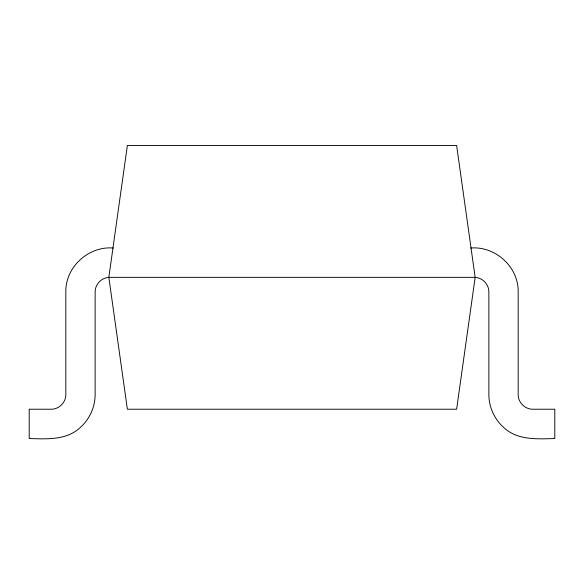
<?xml version="1.0" encoding="UTF-8"?>
<svg xmlns="http://www.w3.org/2000/svg" width="584" height="584" viewBox="0 0 584 584"><rect width="100%" height="100%" fill="white"/><g stroke="black" fill="none" stroke-linecap="round" stroke-linejoin="round"><path stroke-width="0.88" d="M108.843 277.349L127.37 145.474L456.63 145.474L475.157 277.349L456.63 409.223L127.37 409.223L108.843 277.349L475.157 277.349M108.945 277.422C101.419 277.634 95.024 284.51 95.141 292L95.141 394.572C95.097 407.165 89.454 419.509 79.964 427.795C66.255 440.46 46.413 439.007 29.2 438.526L29.2 409.223L51.18 409.223C59.013 409.355 65.97 402.405 65.831 394.572L65.831 292C65.247 267.078 88.688 245.776 113.376 248.039M470.624 248.039C495.312 245.776 518.753 267.078 518.169 292L518.169 394.572C518.03 402.405 524.987 409.355 532.82 409.223L554.8 409.223L554.8 438.526C537.587 439.007 517.745 440.46 504.036 427.795C494.546 419.509 488.903 407.165 488.859 394.572L488.859 292C488.976 284.51 482.581 277.634 475.055 277.422"/></g></svg>
